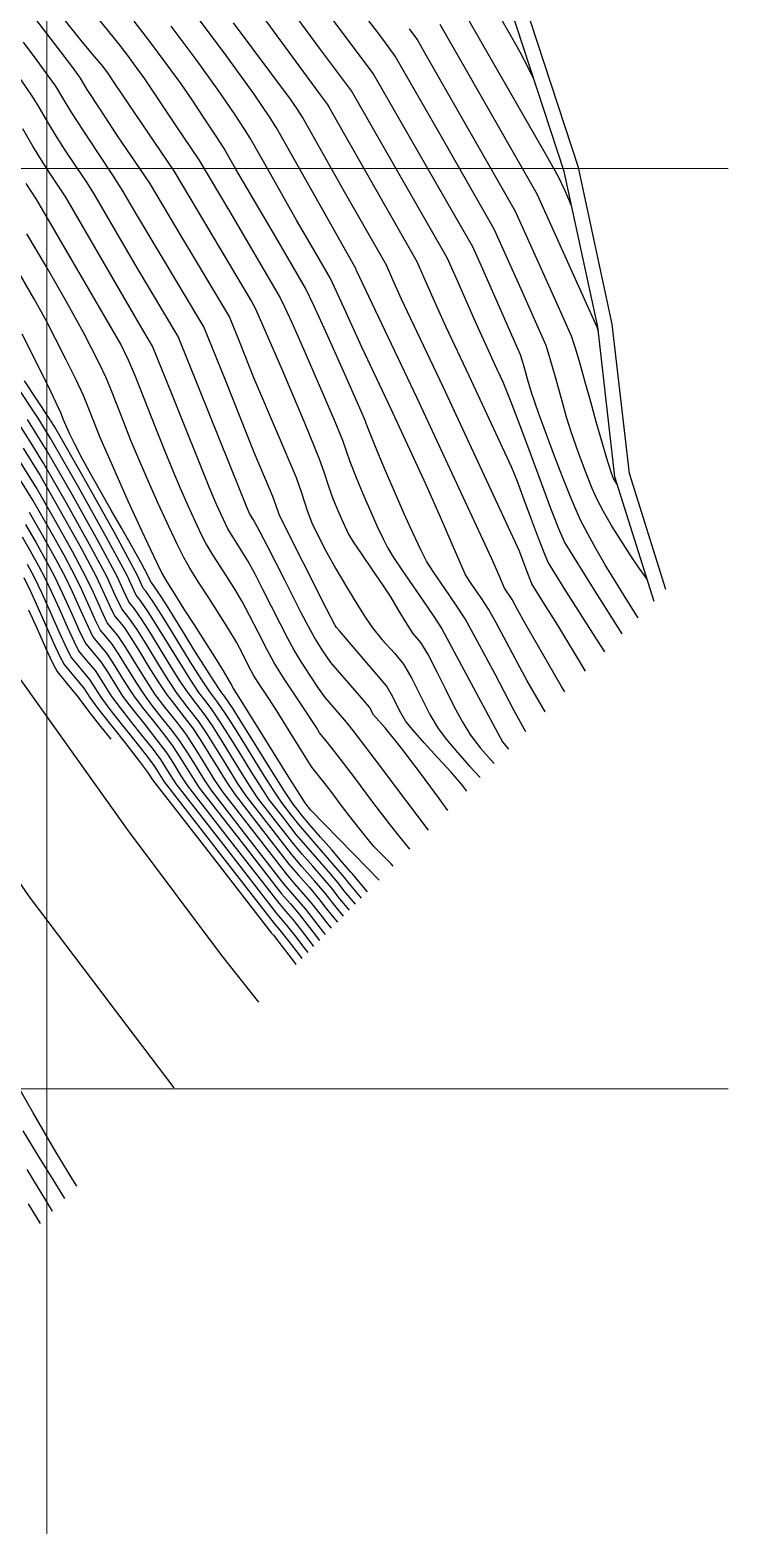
# Model space of a CAD drawing. Extents: x 61466 to 63015, y 108404 to 110397.
# Drawn here: x 62549.1 to 62587, y 109081.4 to 109162.6 of the extents above; entities that cross this region are included whole.
import ezdxf

# ---------------------------------------------------------------- set-up
doc = ezdxf.new("R2010")
doc.units = 0
doc.header["$LTSCALE"] = 1.000015
doc.header["$MEASUREMENT"] = 0
for name, color, linetype in [('coordinate', 2, 'Continuous'), ('curve livello 5m', 7, 'Continuous'), ('Strade', 7, 'Continuous')]:
    doc.layers.add(name, color=color, linetype=linetype)
doc.layers.add('no_plot', color=5, linetype='Continuous', plot=False)

msp = doc.modelspace()

# ---------------------------------------------------------------- linework, layer by layer
at = {"layer": 'coordinate', "linetype": 'Continuous', "lineweight": 0}
for p, q in [((62550, 109204.271), (62550, 108959.046)), ((62447.744, 109155.071), (62587, 109155.071)), ((62494.639, 109105.071), (62587, 109105.071))]:
    msp.add_line(p, q, dxfattribs=at)
at = {"layer": 'curve livello 5m', "color": 2, "flags": 128}
for points in [[(62582.121, 109130.666), (62582.05, 109130.773), (62581.46, 109131.698), (62580.881, 109132.629), (62580.331, 109133.544), (62579.824, 109134.417), (62579.376, 109135.222), (62579.003, 109135.936), (62578.74, 109136.508), (62578.398, 109137.323), (62578, 109138.319), (62577.57, 109139.436), (62577.132, 109140.613), (62576.708, 109141.789), (62576.323, 109142.903), (62576.124, 109143.572), (62575.906, 109144.358), (62575.726, 109144.95), (62573.611, 109149.751), (62573.135, 109150.804), (62572.129, 109152.567), (62567.728, 109160.224), (62564.043, 109165.148)], [(62576.457, 109159.914), (62576.124, 109160.588), (62575.703, 109161.378), (62575.229, 109162.223), (62574.74, 109163.058)], [(62577.067, 109125.548), (62576.086, 109127.237), (62576.086, 109127.237), (62575.578, 109128.171), (62574.964, 109129.331), (62574.388, 109130.417), (62573.995, 109131.128), (62573.583, 109131.752), (62573.086, 109132.469), (62572.741, 109133.003), (62572.246, 109134.113), (62571.371, 109136.135), (62570.605, 109137.882), (62570.605, 109137.882), (62568.698, 109141.99), (62567.1, 109145.365), (62566.144, 109147.482), (62565.413, 109149.091), (62564.613, 109150.46), (62563.56, 109152.253), (62562.159, 109154.746), (62561.049, 109156.712), (62560.699, 109157.262), (62560.231, 109157.973), (62559.728, 109158.721), (62559.272, 109159.38), (62558.111, 109160.984), (62556.757, 109162.799)], [(62572.814, 109121.243), (62572.518, 109121.623), (62572.518, 109121.623), (62571.96, 109122.269), (62571.241, 109123.063), (62570.499, 109123.874), (62569.873, 109124.572), (62569.499, 109125.026), (62569.16, 109125.624), (62568.793, 109126.363), (62568.449, 109126.974), (62565.893, 109129.956), (62565.732, 109130.142), (62565.64, 109130.282), (62565.194, 109131.142), (62562.652, 109136.174), (62562.475, 109136.68), (62562.276, 109137.255), (62561.826, 109138.323), (62561.266, 109139.643), (62559.695, 109143.565), (62558.522, 109146.47), (62554.778, 109152.725), (62554.15, 109153.806), (62553.577, 109154.698), (62552.8, 109155.873), (62551.999, 109157.083), (62551.353, 109158.082), (62550.883, 109158.864), (62550.482, 109159.527), (62550.095, 109160.074), (62549.471, 109160.926), (62548.728, 109161.925)], [(62568.048, 109116.417), (62567.396, 109117.085), (62564.342, 109120.212), (62564.197, 109120.392), (62564.038, 109120.602), (62563.984, 109120.669), (62563.105, 109122.06), (62561.628, 109124.451), (62560.342, 109126.511), (62560.137, 109126.824), (62559.982, 109127.122), (62559.595, 109127.775), (62559.115, 109128.548), (62558.577, 109129.395), (62558.015, 109130.27), (62557.466, 109131.129), (62556.963, 109131.924), (62556.541, 109132.611), (62556.234, 109133.145), (62555.804, 109134.01), (62555.173, 109135.355), (62554.423, 109137.001), (62553.633, 109138.774), (62552.885, 109140.496), (62552.588, 109141.232), (62552.25, 109142.095), (62551.992, 109142.728), (62551.589, 109143.587), (62551.052, 109144.68), (62550.476, 109145.817), (62549.957, 109146.805), (62549.329, 109147.94), (62548.59, 109149.231)], [(62566.108, 109114.453), (62565.704, 109114.937), (62565.704, 109114.937), (62565.111, 109115.701), (62564.539, 109116.371), (62563.854, 109117.153), (62563.28, 109117.825), (62563.28, 109117.825), (62562.034, 109119.43), (62560.827, 109120.983), (62560.363, 109121.682), (62559.824, 109122.544), (62559.26, 109123.461), (62558.72, 109124.325), (62558.253, 109125.03), (62558.253, 109125.03), (62557.663, 109125.792), (62557.074, 109126.553), (62556.591, 109127.285), (62556.025, 109128.194), (62555.439, 109129.149), (62554.896, 109130.017), (62554.461, 109130.665), (62554.063, 109131.142), (62553.695, 109131.929), (62553.249, 109132.903), (62552.322, 109134.638), (62551.054, 109136.915), (62549.825, 109139.052), (62549.092, 109140.23), (62548.377, 109141.379)], [(62548.848, 109135.727), (62549.419, 109134.735), (62550.007, 109133.678), (62550.437, 109132.873), (62550.437, 109132.873), (62550.856, 109131.985), (62551.355, 109130.87), (62551.814, 109129.851), (62552.113, 109129.251), (62552.113, 109129.251), (62552.494, 109128.79), (62552.931, 109128.269), (62552.931, 109128.269), (62553.288, 109127.722), (62553.725, 109127.011), (62554.111, 109126.413), (62554.111, 109126.413), (62554.645, 109125.701), (62555.313, 109124.859), (62555.981, 109124.017), (62556.516, 109123.304), (62556.516, 109123.304), (62556.876, 109122.748), (62557.285, 109122.085), (62557.643, 109121.533), (62557.643, 109121.533), (62560.086, 109118.389), (62562.61, 109115.14), (62562.984, 109114.706), (62563.357, 109114.273), (62563.757, 109113.762), (62564.22, 109113.156), (62564.489, 109112.813)], [(62548.693, 109102.795), (62549.511, 109101.464), (62550.474, 109099.921), (62550.963, 109099.119)]]:
    msp.add_lwpolyline(points, dxfattribs=at)
at = {"layer": 'no_plot', "flags": 128}
for points in [[(62559.99, 109165.685), (62564.785, 109159.134), (62565.221, 109158.55), (62565.313, 109158.411), (62565.634, 109157.841), (62570.09, 109150.008), (62570.482, 109149.143), (62571.117, 109147.706), (62571.67, 109146.468), (62572.927, 109143.814), (62575.222, 109138.87), (62575.538, 109138.081), (62575.913, 109137.087), (62576.31, 109136.018), (62576.687, 109135.002), (62577.007, 109134.169), (62577.23, 109133.648), (62578.176, 109132.118), (62579.895, 109129.419), (62580.282, 109128.804)], [(62581.255, 109129.789), (62579.686, 109132.252), (62578.117, 109134.792), (62578.117, 109134.792), (62577.81, 109135.497), (62577.379, 109136.605), (62576.864, 109137.98), (62576.306, 109139.489), (62575.746, 109140.995), (62575.224, 109142.364), (62574.782, 109143.462), (62574.782, 109143.462), (62574.336, 109144.422), (62574.092, 109144.937), (62573.268, 109146.781), (62572.322, 109148.922), (62571.738, 109150.211), (62571.738, 109150.211), (62569.973, 109153.314), (62566.539, 109159.287), (62564.862, 109161.529), (62561.876, 109165.608)], [(62550.417, 109163.81), (62551.843, 109162.014), (62552.465, 109161.277), (62553.015, 109160.623), (62553.322, 109160.211), (62553.681, 109159.673), (62556.917, 109154.897), (62561.114, 109147.841), (62561.302, 109147.519), (62561.412, 109147.276), (62562.755, 109144.172), (62564.006, 109141.216), (62564.791, 109139.295), (62565.04, 109138.59), (62565.32, 109137.758), (62565.559, 109137.085), (62565.855, 109136.364), (62566.16, 109135.667), (62566.383, 109135.203), (62566.644, 109134.792), (62567.112, 109134.097), (62567.677, 109133.268), (62568.228, 109132.453), (62568.656, 109131.803), (62569.071, 109131.12), (62569.545, 109130.323), (62569.85, 109129.83), (62570.295, 109129.311), (62570.723, 109128.607), (62571.183, 109127.734), (62571.657, 109126.78), (62572.13, 109125.83), (62572.584, 109124.97), (62573.003, 109124.287), (62573.551, 109123.588), (62574.244, 109122.807), (62574.302, 109122.749)], [(62578.5, 109153.04), (62578.153, 109153.847), (62577.778, 109154.641), (62577.778, 109154.641), (62577.058, 109155.903), (62572.601, 109163.678)], [(62549.195, 109163.41), (62550.761, 109161.39), (62551.388, 109160.556), (62551.812, 109159.968), (62552.179, 109159.36), (62552.875, 109158.284), (62553.825, 109156.844), (62554.794, 109155.416), (62555.575, 109154.262), (62557.346, 109151.283), (62559.913, 109146.995), (62560.477, 109145.598), (62561.232, 109143.712), (62562.507, 109140.707), (62563.534, 109138.275), (62563.822, 109137.455), (62564.144, 109136.494), (62564.389, 109135.814), (62564.729, 109135.106), (62565.177, 109134.254), (62565.703, 109133.327), (62566.276, 109132.351), (62566.837, 109131.423), (62567.327, 109130.643), (62567.684, 109130.112), (62568.22, 109129.471), (62568.877, 109128.743), (62569.372, 109128.143), (62569.826, 109127.362), (62570.317, 109126.386), (62570.805, 109125.417), (62571.251, 109124.657), (62571.713, 109124.045), (62572.301, 109123.336), (62572.947, 109122.608), (62573.543, 109121.98)], [(62552.808, 109163.176), (62553.882, 109161.842), (62554.327, 109161.265), (62554.854, 109160.558), (62555.305, 109159.934), (62556.966, 109157.441), (62558.259, 109155.533), (62559.935, 109152.715), (62562.673, 109148.043), (62562.906, 109147.555), (62563.299, 109146.694), (62563.779, 109145.627), (62564.269, 109144.518), (62564.976, 109142.883), (62565.635, 109141.327), (62566.048, 109140.316), (62566.253, 109139.724), (62566.453, 109139.152), (62566.803, 109138.279), (62567.188, 109137.357), (62567.579, 109136.45), (62567.947, 109135.623), (62568.265, 109134.941), (62568.502, 109134.47), (62568.829, 109133.938), (62569.313, 109133.217), (62569.886, 109132.388), (62570.478, 109131.532), (62571.021, 109130.732), (62571.445, 109130.069), (62573.046, 109127.089), (62574.755, 109123.918), (62575.072, 109123.528)], [(62576.007, 109124.476), (62575.369, 109125.651), (62574.342, 109127.592), (62573.378, 109129.409), (62572.72, 109130.599), (62572.72, 109130.599), (62572.232, 109131.348), (62571.608, 109132.252), (62571.016, 109133.113), (62570.622, 109133.737), (62570.622, 109133.737), (62570.305, 109134.359), (62569.89, 109135.239), (62569.405, 109136.312), (62568.88, 109137.512), (62568.343, 109138.773), (62567.822, 109140.031), (62567.346, 109141.219), (62567.346, 109141.219), (62567.305, 109141.336), (62567.126, 109141.759), (62566.179, 109143.901), (62565.253, 109145.962), (62564.493, 109147.624), (62564.043, 109148.567), (62564.043, 109148.567), (62562.409, 109151.364), (62560.257, 109155.027), (62559.906, 109155.653), (62559.627, 109156.146), (62559.627, 109156.146), (62559.168, 109156.869), (62558.552, 109157.805), (62557.889, 109158.789), (62557.288, 109159.657), (62557.288, 109159.657), (62556.482, 109160.771), (62555.542, 109162.032), (62554.749, 109163.062)], [(62578.139, 109126.634), (62577.96, 109126.932), (62575.953, 109130.387), (62575.953, 109130.387), (62575.586, 109131.071), (62575.27, 109131.657), (62575.27, 109131.657), (62574.86, 109132.27), (62574.561, 109132.95), (62574.163, 109133.863), (62574.163, 109133.863), (62570.107, 109142.598), (62566.826, 109149.53), (62566.795, 109149.602), (62566.705, 109149.759), (62562.47, 109157.279), (62562.131, 109157.809), (62561.681, 109158.484), (62561.255, 109159.103), (62561.255, 109159.103), (62559.74, 109161.196), (62557.973, 109163.566)], [(62579.252, 109127.761), (62577.751, 109130.269), (62577.751, 109130.269), (62577.25, 109131.066), (62576.666, 109131.983), (62576.344, 109132.504), (62576.344, 109132.504), (62576.031, 109133.309), (62575.662, 109134.279), (62575.662, 109134.279), (62571.517, 109143.206), (62569.248, 109147.999), (62568.799, 109149.009), (62568.442, 109149.805), (62568.442, 109149.805), (62566.169, 109153.8), (62563.891, 109157.845), (62563.591, 109158.309), (62563.238, 109158.827), (62563.238, 109158.827), (62560.145, 109162.973)], [(62582.606, 109132.765), (62582.172, 109133.356), (62581.681, 109134.079), (62581.169, 109134.873), (62580.674, 109135.678), (62580.235, 109136.433), (62579.889, 109137.08), (62579.889, 109137.08), (62579.621, 109137.687), (62579.256, 109138.607), (62578.858, 109139.671), (62578.493, 109140.709), (62578.493, 109140.709), (62578.229, 109141.565), (62577.93, 109142.625), (62577.625, 109143.73), (62577.343, 109144.725), (62577.11, 109145.453), (62577.11, 109145.453), (62575.693, 109148.668), (62574.296, 109151.763), (62571.341, 109156.941), (62568.916, 109161.16), (62568.596, 109161.611), (62568.044, 109162.356), (62567.366, 109163.255)], [(62571.345, 109162.906), (62573.288, 109159.516), (62576.617, 109153.681), (62579.859, 109146.503), (62579.878, 109146.458), (62579.945, 109146.23)], [(62580.992, 109137.879), (62580.775, 109138.225), (62580.663, 109138.515), (62580.413, 109139.304), (62580.135, 109140.254), (62579.841, 109141.303), (62579.54, 109142.393), (62579.244, 109143.463), (62578.964, 109144.453), (62578.71, 109145.304), (62578.494, 109145.955), (62578.494, 109145.955), (62577.776, 109147.585), (62575.456, 109152.722), (62570.553, 109161.316), (62570.104, 109162.097), (62569.688, 109162.653)], [(62571.78, 109120.195), (62571.309, 109120.854), (62570.294, 109122.22), (62569.26, 109123.573), (62568.383, 109124.679), (62568.383, 109124.679), (62567.747, 109125.396), (62567.526, 109125.806), (62566.987, 109126.435), (62565.431, 109128.231), (62564.993, 109128.866), (62564.54, 109129.59), (62564.54, 109129.59), (62564.207, 109130.188), (62563.814, 109130.937), (62563.379, 109131.791), (62562.92, 109132.702), (62562.457, 109133.624), (62562.007, 109134.508), (62561.59, 109135.308), (62561.225, 109135.976), (62561.225, 109135.976), (62561.032, 109136.286), (62560.859, 109136.664), (62560.494, 109137.577), (62557.13, 109145.946), (62554.902, 109149.669), (62552.586, 109153.656), (62552.164, 109154.313), (62551.593, 109155.177), (62551.003, 109156.068), (62550.528, 109156.803), (62550.528, 109156.803), (62550.06, 109157.576), (62549.522, 109158.481), (62549.151, 109159.086), (62549.151, 109159.086), (62548.541, 109159.951)], [(62570.727, 109119.129), (62569.496, 109120.749), (62567.96, 109122.801), (62566.643, 109124.534), (62566.643, 109124.534), (62566.191, 109125.095), (62565.601, 109125.773), (62565.129, 109126.321), (62565.129, 109126.321), (62564.758, 109126.841), (62564.299, 109127.525), (62563.833, 109128.251), (62563.439, 109128.899), (62563.439, 109128.899), (62563.09, 109129.533), (62562.668, 109130.351), (62562.205, 109131.269), (62561.737, 109132.2), (62561.295, 109133.06), (62560.914, 109133.762), (62560.914, 109133.762), (62560.561, 109134.335), (62560.137, 109134.998), (62559.832, 109135.501), (62559.832, 109135.501), (62559.592, 109135.997), (62559.234, 109136.783), (62558.866, 109137.622), (62558.866, 109137.622), (62556.816, 109142.742), (62555.739, 109145.421), (62555.026, 109146.614), (62551.022, 109153.506), (62550.636, 109154.103), (62550.129, 109154.868), (62549.702, 109155.524), (62549.702, 109155.524), (62549.244, 109156.277), (62548.687, 109157.214)], [(62569.711, 109118.101), (62569.239, 109118.681), (62568.608, 109119.474), (62568.608, 109119.474), (62567.713, 109120.652), (62566.669, 109122.046), (62565.775, 109123.223), (62565.775, 109123.223), (62565.241, 109123.884), (62564.816, 109124.414), (62564.816, 109124.414), (62564.639, 109124.698), (62563.834, 109125.927), (62562.895, 109127.346), (62562.338, 109128.207), (62562.338, 109128.207), (62561.958, 109128.912), (62561.491, 109129.836), (62561.013, 109130.781), (62560.603, 109131.549), (62560.603, 109131.549), (62560.147, 109132.299), (62559.569, 109133.204), (62559.016, 109134.074), (62558.633, 109134.715), (62558.633, 109134.715), (62558.407, 109135.17), (62558.075, 109135.877), (62557.681, 109136.743), (62557.266, 109137.675), (62556.872, 109138.58), (62556.872, 109138.58), (62556.418, 109139.687), (62555.877, 109141.06), (62555.319, 109142.487), (62554.816, 109143.758), (62554.437, 109144.662), (62554.437, 109144.662), (62554.012, 109145.515), (62552.329, 109148.413), (62549.458, 109153.356), (62549.178, 109153.786), (62548.876, 109154.246)], [(62568.802, 109117.18), (62568.692, 109117.292), (62567.762, 109118.244), (62567.445, 109118.625), (62566.941, 109119.25), (62566.403, 109119.933), (62566.403, 109119.933), (62565.93, 109120.555), (62565.379, 109121.291), (62564.906, 109121.913), (62564.906, 109121.913), (62564.4, 109122.542), (62563.939, 109123.271), (62563.165, 109124.524), (62562.49, 109125.604), (62562.49, 109125.604), (62562.052, 109126.273), (62561.541, 109127.046), (62561.237, 109127.515), (62561.237, 109127.515), (62560.949, 109128.059), (62560.6, 109128.751), (62560.293, 109129.336), (62560.293, 109129.336), (62559.882, 109130.022), (62559.361, 109130.85), (62558.792, 109131.737), (62558.24, 109132.601), (62557.766, 109133.36), (62557.434, 109133.93), (62557.434, 109133.93), (62557.105, 109134.59), (62556.624, 109135.616), (62556.052, 109136.872), (62555.45, 109138.224), (62554.879, 109139.538), (62554.879, 109139.538), (62554.569, 109140.295), (62554.199, 109141.233), (62553.817, 109142.208), (62553.473, 109143.077), (62553.215, 109143.695), (62553.215, 109143.695), (62552.869, 109144.425), (62552.413, 109145.338), (62551.984, 109146.16), (62551.984, 109146.16), (62551.064, 109147.824), (62549.98, 109149.716), (62548.918, 109151.52)], [(62567.41, 109115.771), (62566.573, 109116.768), (62566.573, 109116.768), (62566.514, 109116.844), (62566.047, 109117.397), (62565.473, 109118.058), (62564.862, 109118.755), (62564.286, 109119.417), (62563.817, 109119.973), (62563.817, 109119.973), (62563.592, 109120.263), (62563.374, 109120.543), (62562.908, 109121.237), (62562.376, 109122.073), (62561.804, 109122.995), (62561.219, 109123.947), (62560.646, 109124.871), (62560.112, 109125.711), (62559.642, 109126.411), (62559.642, 109126.411), (62559.445, 109126.666), (62559.029, 109127.283), (62558.553, 109128.029), (62558.04, 109128.856), (62557.511, 109129.717), (62556.989, 109130.567), (62556.495, 109131.359), (62556.053, 109132.046), (62555.685, 109132.582), (62555.685, 109132.582), (62555.623, 109132.655), (62555.498, 109132.926), (62555.098, 109133.682), (62554.613, 109134.56), (62554.07, 109135.517), (62553.5, 109136.512), (62552.932, 109137.505), (62552.395, 109138.453), (62551.918, 109139.315), (62551.532, 109140.049), (62551.532, 109140.049), (62551.236, 109140.678), (62550.892, 109141.454), (62550.892, 109141.454), (62550.769, 109141.76), (62550.207, 109142.959), (62549.457, 109144.485), (62548.654, 109146.071)], [(62566.756, 109115.109), (62566.138, 109115.853), (62566.138, 109115.853), (62565.813, 109116.272), (62565.306, 109116.87), (62564.682, 109117.584), (62564.057, 109118.299), (62563.549, 109118.899), (62563.549, 109118.899), (62562.813, 109119.846), (62562.1, 109120.763), (62561.635, 109121.46), (62561.099, 109122.309), (62560.527, 109123.237), (62559.954, 109124.165), (62559.416, 109125.018), (62558.947, 109125.72), (62558.947, 109125.72), (62558.603, 109126.165), (62558.259, 109126.609), (62558.259, 109126.609), (62557.777, 109127.333), (62557.216, 109128.227), (62556.621, 109129.196), (62556.035, 109130.147), (62555.504, 109130.987), (62555.073, 109131.623), (62555.073, 109131.623), (62554.843, 109131.899), (62554.631, 109132.353), (62554.373, 109132.914), (62554.373, 109132.914), (62553.248, 109135.021), (62551.708, 109137.787), (62550.215, 109140.382), (62550.215, 109140.382), (62549.864, 109140.947), (62549.521, 109141.497), (62548.24, 109143.441)], [(62567.081, 109115.437), (62566.356, 109116.31), (62566.356, 109116.31), (62566.164, 109116.558), (62565.608, 109117.213), (62564.925, 109117.995), (62564.24, 109118.779), (62563.683, 109119.436), (62563.683, 109119.436), (62563.202, 109120.055), (62562.737, 109120.653), (62562.307, 109121.293), (62561.816, 109122.064), (62561.289, 109122.915), (62560.749, 109123.793), (62560.221, 109124.645), (62559.728, 109125.42), (62559.294, 109126.066), (62559.294, 109126.066), (62558.852, 109126.638), (62558.408, 109127.3), (62557.896, 109128.109), (62557.346, 109129), (62556.788, 109129.909), (62556.254, 109130.772), (62555.774, 109131.525), (62555.379, 109132.103), (62555.379, 109132.103), (62555.233, 109132.277), (62554.936, 109132.92), (62553.711, 109135.213), (62552.035, 109138.223), (62550.411, 109141.047), (62550.411, 109141.047), (62550.25, 109141.305), (62550.094, 109141.556), (62548.785, 109143.534)], [(62566.432, 109114.78), (62565.921, 109115.395), (62565.921, 109115.395), (62565.462, 109115.987), (62565.004, 109116.527), (62564.439, 109117.173), (62563.875, 109117.82), (62563.414, 109118.362), (62563.414, 109118.362), (62562.423, 109119.638), (62561.464, 109120.873), (62561.041, 109121.506), (62560.554, 109122.277), (62560.034, 109123.119), (62559.515, 109123.962), (62559.026, 109124.737), (62558.6, 109125.375), (62558.6, 109125.375), (62558.133, 109125.979), (62557.667, 109126.581), (62557.667, 109126.581), (62557.228, 109127.24), (62556.718, 109128.053), (62556.175, 109128.935), (62555.643, 109129.801), (62555.159, 109130.565), (62554.767, 109131.144), (62554.767, 109131.144), (62554.453, 109131.521), (62554.163, 109132.141), (62553.811, 109132.908), (62553.811, 109132.908), (62552.785, 109134.83), (62551.381, 109137.351), (62550.02, 109139.717), (62550.02, 109139.717), (62549.478, 109140.588), (62548.949, 109141.438)], [(62565.459, 109113.795), (62565.27, 109114.022), (62565.27, 109114.022), (62564.84, 109114.575), (62564.41, 109115.13), (62564.41, 109115.13), (62563.973, 109115.641), (62563.45, 109116.238), (62563.012, 109116.751), (62563.012, 109116.751), (62561.254, 109119.013), (62559.553, 109121.203), (62559.093, 109121.903), (62558.558, 109122.768), (62558.021, 109123.634), (62557.558, 109124.34), (62557.558, 109124.34), (62557.038, 109125.023), (62556.408, 109125.814), (62555.889, 109126.497), (62555.889, 109126.497), (62555.405, 109127.237), (62554.84, 109128.153), (62554.289, 109129.043), (62553.849, 109129.706), (62553.849, 109129.706), (62553.283, 109130.386), (62552.979, 109131.014), (62552.527, 109132.026), (62552.124, 109132.891), (62552.124, 109132.891), (62551.396, 109134.254), (62550.4, 109136.043), (62549.434, 109137.722), (62549.434, 109137.722), (62548.319, 109139.514)], [(62548.705, 109139.872), (62549.63, 109138.387), (62550.727, 109136.479), (62551.859, 109134.446), (62552.686, 109132.897), (62553.03, 109132.16), (62553.414, 109131.299), (62553.673, 109130.764), (62554.155, 109130.186), (62554.543, 109129.608), (62555.026, 109128.836), (62555.547, 109127.986), (62556.051, 109127.176), (62556.481, 109126.525), (62556.925, 109125.943), (62557.462, 109125.268), (62557.905, 109124.685), (62558.32, 109124.059), (62558.799, 109123.292), (62559.3, 109122.478), (62559.778, 109121.714), (62560.19, 109121.093), (62561.644, 109119.222), (62563.146, 109117.288), (62563.652, 109116.696), (62564.256, 109116.006), (62564.76, 109115.416), (62565.124, 109114.946), (62565.487, 109114.479), (62565.783, 109114.124)], [(62565.134, 109113.466), (62565.052, 109113.564), (62565.052, 109113.564), (62564.556, 109114.203), (62564.059, 109114.844), (62564.059, 109114.844), (62563.469, 109115.529), (62562.878, 109116.214), (62562.878, 109116.214), (62560.865, 109118.805), (62558.917, 109121.313), (62558.523, 109121.912), (62558.065, 109122.651), (62557.607, 109123.391), (62557.211, 109123.995), (62557.211, 109123.995), (62556.785, 109124.562), (62556.253, 109125.232), (62555.722, 109125.903), (62555.296, 109126.469), (62555.296, 109126.469), (62554.881, 109127.105), (62554.395, 109127.892), (62553.921, 109128.657), (62553.543, 109129.227), (62553.543, 109129.227), (62553.196, 109129.641), (62552.893, 109130.008), (62552.893, 109130.008), (62552.656, 109130.484), (62552.291, 109131.294), (62551.895, 109132.179), (62551.562, 109132.885), (62551.562, 109132.885), (62550.933, 109134.062), (62550.073, 109135.607), (62549.239, 109137.057), (62549.239, 109137.057), (62547.933, 109139.155)], [(62549.044, 109136.392), (62549.746, 109135.171), (62550.47, 109133.87), (62550.999, 109132.879), (62551.376, 109132.082), (62551.823, 109131.082), (62552.235, 109130.168), (62552.503, 109129.629), (62552.845, 109129.216), (62553.237, 109128.748), (62553.68, 109128.069), (62554.224, 109127.185), (62554.704, 109126.441), (62555.183, 109125.802), (62555.783, 109125.046), (62556.383, 109124.289), (62556.863, 109123.649), (62557.316, 109122.951), (62557.83, 109122.117), (62558.28, 109121.423), (62558.28, 109121.423), (62560.475, 109118.597), (62562.744, 109115.677), (62563.226, 109115.117), (62563.708, 109114.559), (62564.273, 109113.831), (62564.81, 109113.138)], [(62548.653, 109135.061), (62549.092, 109134.299), (62549.544, 109133.487), (62549.875, 109132.868), (62550.233, 109132.115), (62550.665, 109131.157), (62551.103, 109130.176), (62551.478, 109129.354), (62551.723, 109128.873), (62552.143, 109128.364), (62552.626, 109127.79), (62553.059, 109127.109), (62553.518, 109126.385), (62553.973, 109125.774), (62554.54, 109125.052), (62555.146, 109124.293), (62555.714, 109123.571), (62556.169, 109122.959), (62556.588, 109122.3), (62557.006, 109121.643), (62559.696, 109118.18), (62562.475, 109114.603), (62563.006, 109113.988), (62563.449, 109113.423), (62563.961, 109112.752), (62564.168, 109112.488)], [(62548.75, 109132.856), (62549.096, 109132.135), (62549.512, 109131.219), (62549.952, 109130.234), (62550.367, 109129.306), (62550.713, 109128.558), (62550.943, 109128.117), (62551.441, 109127.513), (62552.014, 109126.831), (62552.333, 109126.329), (62552.77, 109125.737), (62553.311, 109125.043), (62553.903, 109124.299), (62554.495, 109123.555), (62555.036, 109122.862), (62555.474, 109122.269), (62555.733, 109121.863), (62558.917, 109117.764), (62562.207, 109113.529), (62562.305, 109113.416), (62562.832, 109112.743), (62563.442, 109111.944), (62563.525, 109111.838)], [(62548.927, 109133.573), (62549.312, 109132.862), (62549.704, 109132.039), (62550.177, 109130.992), (62550.655, 109129.919), (62551.065, 109129.02), (62551.333, 109128.495), (62551.792, 109127.939), (62552.32, 109127.31), (62552.614, 109126.849), (62552.926, 109126.357), (62553.422, 109125.689), (62554.042, 109124.9), (62554.704, 109124.071), (62555.324, 109123.282), (62555.822, 109122.614), (62556.096, 109122.182), (62556.37, 109121.753), (62559.307, 109117.972), (62562.341, 109114.066), (62562.656, 109113.702), (62563.14, 109113.083), (62563.701, 109112.348), (62563.846, 109112.163)], [(62549.01, 109131.085), (62549.484, 109130.023), (62549.932, 109129.021), (62550.305, 109128.214), (62550.553, 109127.738), (62551.09, 109127.087), (62551.708, 109126.352), (62551.741, 109126.3), (62552.268, 109125.583), (62552.91, 109124.754), (62553.472, 109124.062)], [(62551.619, 109099.783), (62551.509, 109099.992), (62551.22, 109100.467), (62550.794, 109101.149), (62550.432, 109101.738), (62550.432, 109101.738), (62549.259, 109103.771), (62547.92, 109106.125), (62547.192, 109107.359), (62547.192, 109107.359), (62546.58, 109107.995), (62545.786, 109108.695), (62544.95, 109109.346), (62544.213, 109109.83)], [(62548.909, 109100.687), (62550.293, 109098.44)], [(62548.983, 109098.83), (62549.63, 109097.768)]]:
    msp.add_lwpolyline(points, dxfattribs=at)
at = {"layer": 'Strade', "linetype": 'Continuous', "flags": 128}
for points in [[(62465.106, 109206.201), (62472.482, 109203.218), (62479.72, 109200.112), (62486.386, 109196.835), (62486.942, 109196.323), (62487.275, 109195.736), (62488.124, 109192.019), (62488.838, 109190.328), (62490.381, 109188.618), (62495.573, 109185.298), (62503.081, 109180.104), (62510.962, 109173.809), (62518.006, 109167.115), (62524.466, 109160.155), (62530.1, 109153.131), (62534.28, 109147.319), (62535.713, 109145.278), (62537.329, 109142.953), (62542.387, 109135.821), (62547.672, 109128.54), (62554.369, 109119.166), (62559.483, 109112.316), (62561.502, 109109.789)], [(62556.907, 109105.137), (62553.964, 109109.031), (62549.12, 109115.44), (62542.669, 109124.677), (62537.389, 109132.236), (62532.362, 109139.494), (62529.353, 109143.847), (62524.187, 109151.057), (62517.766, 109158.837), (62510.975, 109165.89), (62503.339, 109172.731), (62495.918, 109178.437), (62487.456, 109184.011), (62478.832, 109188.69), (62469.806, 109192.778), (62462.179, 109195.627), (62454.459, 109197.998), (62447.181, 109199.809)], [(62583.627, 109132.19), (62581.638, 109138.492), (62580.707, 109146.602), (62578.871, 109155.115), (62575.535, 109165.299), (62573.105, 109171.098), (62567.312, 109181.403), (62561.675, 109185.582), (62557.176, 109189.42), (62554.812, 109192.132), (62550.314, 109198.87), (62549.857, 109199.439)], [(62582.991, 109131.546), (62580.852, 109138.324), (62579.917, 109146.472), (62578.098, 109154.905), (62574.785, 109165.019), (62572.385, 109170.746), (62566.698, 109180.862), (62561.177, 109184.955), (62556.612, 109188.85), (62554.175, 109191.645), (62549.668, 109198.396), (62549.315, 109198.837)]]:
    msp.add_lwpolyline(points, dxfattribs=at)

doc.saveas('drawing.dxf')
